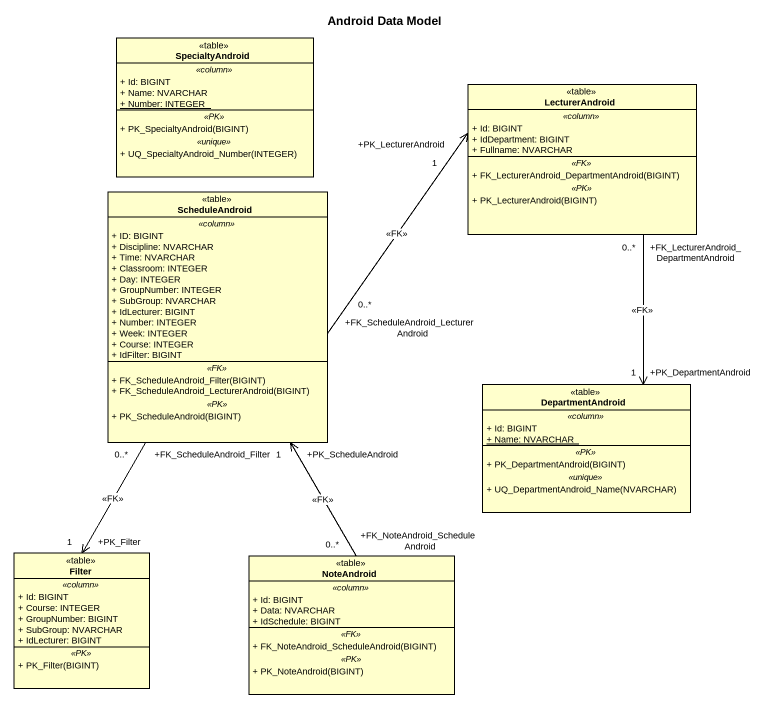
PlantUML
@startuml
title Android Data Model
hide circle
hide empty members
skinparam classAttributeIconSize 0
class SpecialtyAndroid <<table>> {
  .. <<column>> ..
  + Id: BIGINT
  + Name: NVARCHAR
  {static} + Number: INTEGER
  .. <<PK>> ..
  + PK_SpecialtyAndroid(BIGINT)
  .. <<unique>> ..
  + UQ_SpecialtyAndroid_Number(INTEGER)
}
class LecturerAndroid <<table>> {
  .. <<column>> ..
  + Id: BIGINT
  + IdDepartment: BIGINT
  + Fullname: NVARCHAR
  .. <<FK>> ..
  + FK_LecturerAndroid_DepartmentAndroid(BIGINT)
  .. <<PK>> ..
  + PK_LecturerAndroid(BIGINT)
}
class ScheduleAndroid <<table>> {
  .. <<column>> ..
  + ID: BIGINT
  + Discipline: NVARCHAR
  + Time: NVARCHAR
  + Classroom: INTEGER
  + Day: INTEGER
  + GroupNumber: INTEGER
  + SubGroup: NVARCHAR
  + IdLecturer: BIGINT
  + Number: INTEGER
  + Week: INTEGER
  + Course: INTEGER
  + IdFilter: BIGINT
  .. <<FK>> ..
  + FK_ScheduleAndroid_Filter(BIGINT)
  + FK_ScheduleAndroid_LecturerAndroid(BIGINT)
  .. <<PK>> ..
  + PK_ScheduleAndroid(BIGINT)
}
class DepartmentAndroid <<table>> {
  .. <<column>> ..
  + Id: BIGINT
  {static} + Name: NVARCHAR
  .. <<PK>> ..
  + PK_DepartmentAndroid(BIGINT)
  .. <<unique>> ..
  + UQ_DepartmentAndroid_Name(NVARCHAR)
}
class Filter <<table>> {
  .. <<column>> ..
  + Id: BIGINT
  + Course: INTEGER
  + GroupNumber: BIGINT
  + SubGroup: NVARCHAR
  + IdLecturer: BIGINT
  .. <<PK>> ..
  + PK_Filter(BIGINT)
}
class NoteAndroid <<table>> {
  .. <<column>> ..
  + Id: BIGINT
  + Data: NVARCHAR
  + IdSchedule: BIGINT
  .. <<FK>> ..
  + FK_NoteAndroid_ScheduleAndroid(BIGINT)
  .. <<PK>> ..
  + PK_NoteAndroid(BIGINT)
}
LecturerAndroid "+FK_LecturerAndroid_DepartmentAndroid\n0..*" --> "+PK_DepartmentAndroid\n1" DepartmentAndroid : <<FK>>
ScheduleAndroid "+FK_ScheduleAndroid_LecturerAndroid\n0..*" -right-> "+PK_LecturerAndroid\n1" LecturerAndroid : <<FK>>
ScheduleAndroid "+FK_ScheduleAndroid_Filter\n0..*" --> "+PK_Filter\n1" Filter : <<FK>>
NoteAndroid "+FK_NoteAndroid_ScheduleAndroid\n0..*" -up-> "+PK_ScheduleAndroid\n1" ScheduleAndroid : <<FK>>
@enduml
